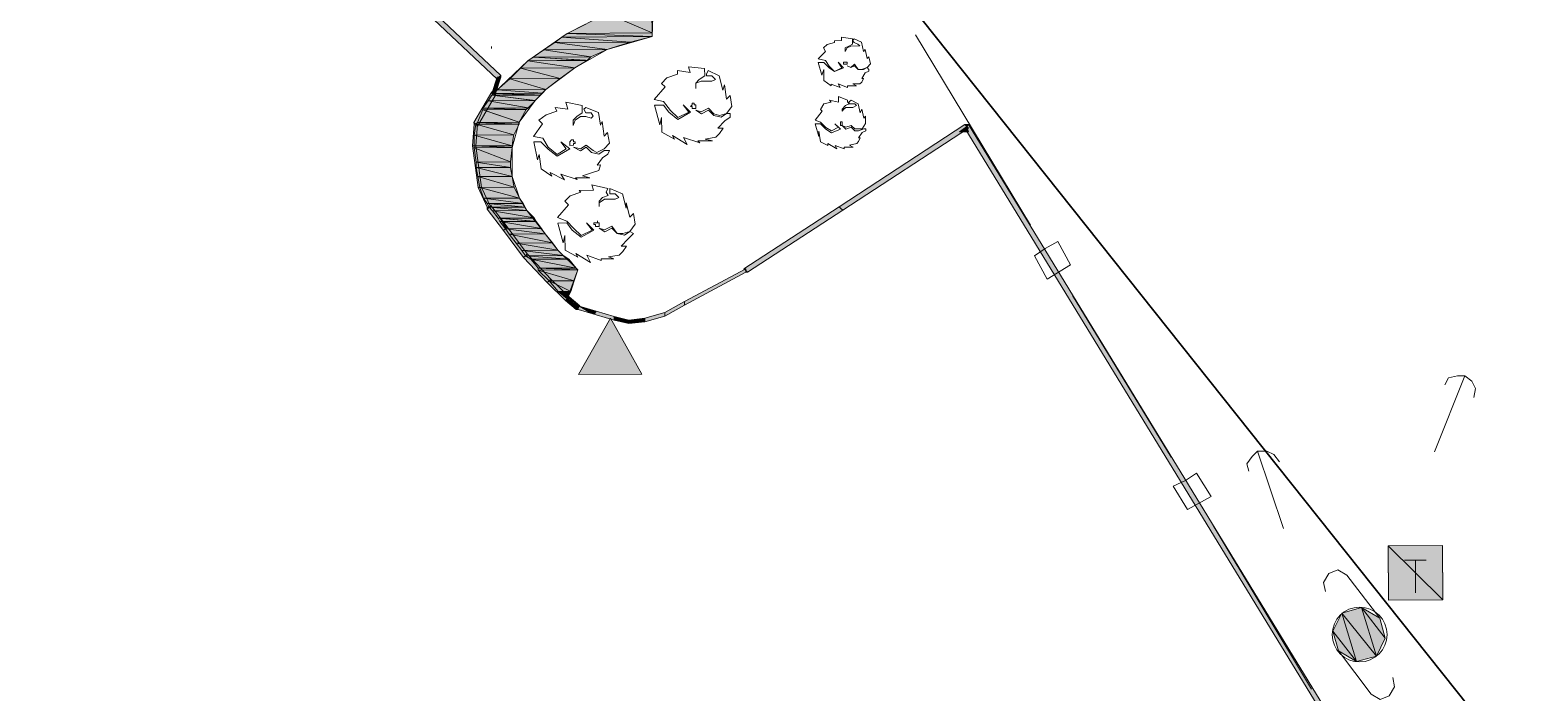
# Model space of a CAD drawing. Header units: inches. Extents: x -5728 to 15181, y 9834 to 15140.
# Drawn here: x 3259 to 3916, y 10330 to 10624 of the extents above; entities that cross this region are included whole.
import ezdxf

# ---------------------------------------------------------------- set-up
doc = ezdxf.new("R2010")
doc.units = ezdxf.units.IN
doc.header["$MEASUREMENT"] = 0
doc.linetypes.add('IMPORT-DASHEDX2 _4_', pattern=[0.1125, 0.075, -0.0375])
for name, color, linetype, lineweight in [('PDF_Geometry', 1, 'Continuous', 9), ('PDF_Solid Fills', 1, 'Continuous', 9), ('site plan converted for PDF_dwg', 1, 'Continuous', 9)]:
    doc.layers.add(name, color=color, linetype=linetype, lineweight=lineweight)

# ---------------------------------------------------------------- blocks, each defined once
blk = doc.blocks.new('site plan converted for PDF_dwg-1480341-SITE PLAN')
at = {"layer": 'PDF_Solid Fills', "linetype": 'IMPORT-DASHEDX2 _4_'}
for points in [[(1327.32, 743.4), (1328.92, 745), (1202.5, 865.78), (1200.92, 864.2), (1327.12, 743.59)], [(1324.92, 737), (1326.53, 737.01), (1328.27, 742.48), (1327.11, 743.58), (1325.12, 737.6)], [(1328.33, 742.42), (1328.91, 744.2), (1328.12, 744.2), (1327.32, 743.4), (1328.27, 742.48)], [(1318.52, 722.6), (1326.52, 736.2), (1325.72, 737), (1324.92, 737), (1325.01, 737.71), (1324.87, 737.71), (1316.96, 724.16), (1318.51, 722.6)], [(1316.12, 713.8), (1317.72, 713.8), (1318.46, 722.66), (1317.72, 723.4), (1316.91, 723.33), (1316.12, 713.81)], [(1480.12, 684.2), (1536.06, 720.26), (1534.52, 721.8), (1478.52, 685.8), (1478.65, 685.66)], [(1318.52, 695.4), (1320.12, 695.4), (1318.99, 703.24), (1318.62, 704.41), (1318.77, 705.72), (1317.72, 713.8), (1316.12, 713.8), (1318.38, 696.51)], [(1319.17, 702.7), (1318.82, 705.34), (1318.68, 704.21), (1318.99, 703.24)], [(1322.52, 686.6), (1324.12, 686.6), (1320.08, 695.4), (1318.56, 695.31), (1321.71, 688.39)], [(1329.72, 676.2), (1330.57, 677.04), (1329.89, 678.13), (1326.39, 684.37), (1324.01, 687.29), (1323.9, 687.08), (1324.12, 686.6), (1323.31, 686.59), (1322.52, 685.8), (1329.61, 676.34)], [(1330.57, 677.04), (1331.32, 677.8), (1326.72, 683.93), (1330.09, 677.81)], [(1437.72, 657), (1480.12, 684.2), (1478.52, 685.8), (1436.12, 658.6), (1436.4, 658.32), (1436.92, 658.6), (1436.93, 657.79)], [(1338.52, 664.2), (1339.1, 664.78), (1336.51, 668.16), (1332.5, 673.97), (1330.51, 676.99), (1329.72, 676.2), (1338.4, 664.37)], [(1339.1, 664.78), (1340.12, 665.8), (1331.32, 677.8), (1330.57, 677.04), (1334.9, 670.4), (1338.92, 665)], [(1348.92, 653), (1349.41, 653.49), (1345.81, 657.08), (1342.34, 660.82), (1339.1, 664.78), (1338.6, 664.11), (1347.17, 654.88)], [(1349.41, 653.49), (1350.52, 654.6), (1340.12, 665.8), (1339.1, 664.78), (1343.66, 659.39), (1348.93, 653.94)], [(1409.72, 642.6), (1436.92, 657), (1436.92, 658.6), (1409.72, 644.2), (1409.72, 643.32)], [(1356.92, 645), (1357.94, 646.02), (1355.54, 647.95), (1354.5, 648.89), (1350.51, 652.44), (1349.41, 653.49), (1348.92, 653), (1356.48, 645.44)], [(1357.94, 646.02), (1358.52, 646.6), (1350.52, 654.6), (1349.41, 653.49), (1352.33, 650.7), (1357.78, 646.13)], [(1361.72, 641), (1363, 642.28), (1357.93, 646.01), (1356.92, 645), (1360.61, 641.92)], [(1363, 642.28), (1363.32, 642.6), (1358.52, 646.6), (1357.94, 646.02), (1362.6, 642.57)], [(1400.92, 637.8), (1409.72, 642.6), (1409.72, 644.2), (1400.92, 639.4)], [(1369.93, 638.78), (1370.74, 640.13), (1363.14, 642.41), (1363, 642.28), (1363.51, 641.91), (1367.38, 639.54), (1369.49, 638.91)], [(1384.92, 634.6), (1384.92, 636.2), (1378.52, 637.67), (1378.52, 636.2), (1384.91, 634.6)], [(1392.12, 635.4), (1400.92, 637.8), (1400.92, 639.4), (1392.12, 637)], [(1384.92, 634.6), (1392.12, 635.4), (1392.12, 637), (1384.92, 636.2)]]:
    blk.add_hatch(color=147, dxfattribs=at).paths.add_polyline_path(points, flags=0)
at = {"layer": 'PDF_Solid Fills', "lineweight": 15}
for points in [[(1358.52, 763.4), (1396.12, 763.4), (1376.12, 772.2), (1366.66, 767.47)], [(1396.12, 763.4), (1376.12, 772.2), (1396.12, 772.2)], [(1356.12, 761.8), (1396.12, 761.8), (1358.52, 763.4)], [(1396.12, 761.8), (1358.52, 763.4), (1396.12, 763.4)], [(1343.32, 753), (1368.92, 753), (1348.12, 756.2), (1343.86, 753.36)], [(1348.12, 756.2), (1376.12, 756.2), (1352.92, 759.4), (1350.8, 757.98)], [(1368.92, 753), (1348.12, 756.2), (1376.12, 756.2)], [(1352.92, 759.4), (1386.52, 759.4), (1356.12, 761.8)], [(1376.12, 756.2), (1352.92, 759.4), (1386.52, 759.4), (1381.26, 757.78)], [(1386.52, 759.4), (1356.12, 761.8), (1396.12, 761.8), (1389.32, 760.1)], [(1337.72, 748.2), (1361.72, 748.2), (1340.92, 751.4)], [(1340.92, 751.4), (1366.55, 751.45), (1343.32, 753)], [(1361.72, 748.2), (1340.92, 751.4), (1367.32, 751.4), (1366.55, 750.96)], [(1367.32, 751.4), (1343.86, 753), (1368.92, 753)], [(1327.32, 738.6), (1348.92, 738.6), (1332.92, 743.4)], [(1332.92, 743.4), (1355.32, 743.4), (1337.72, 748.2)], [(1348.92, 738.6), (1332.92, 743.4), (1355.32, 743.4)], [(1355.32, 743.4), (1337.72, 748.2), (1361.72, 748.2)], [(1323.32, 733.8), (1343.73, 733.85), (1324.92, 736.2)], [(1324.92, 736.2), (1343.75, 736.3), (1325.72, 737)], [(1344.12, 733.8), (1324.92, 736.2), (1346.52, 736.2)], [(1325.72, 737), (1347.32, 737), (1327.32, 738.6), (1326.42, 737.7)], [(1346.52, 736.2), (1325.72, 737), (1347.32, 737)], [(1347.32, 737), (1327.32, 738.6), (1348.92, 738.6)], [(1318.52, 724.2), (1336.92, 724.2), (1320.92, 729.8)], [(1320.92, 730.6), (1340.92, 730.6), (1323.32, 733.8), (1321.01, 730.71)], [(1320.92, 729.8), (1340.12, 729.8), (1320.92, 730.6)], [(1336.92, 724.2), (1321, 729.8), (1340.12, 729.8)], [(1340.12, 729.8), (1321.01, 730.6), (1340.92, 730.6)], [(1340.92, 730.6), (1323.32, 733.8), (1344.12, 733.8), (1343.73, 733.41)], [(1316.92, 718.6), (1334.52, 718.6), (1317.72, 723.4)], [(1317.72, 723.4), (1336.92, 723.4), (1318.52, 724.2)], [(1334.52, 718.6), (1317.72, 723.4), (1336.92, 723.4)], [(1336.92, 723.4), (1320.96, 724.2), (1336.92, 724.2)], [(1316.92, 713.8), (1333.72, 713.8), (1316.92, 718.6)], [(1333.72, 713.8), (1316.92, 718.6), (1334.52, 718.6), (1334.29, 717.2)], [(1316.92, 713), (1333.72, 713), (1316.92, 713.8)], [(1333.72, 713), (1316.92, 713.8), (1333.72, 713.8)], [(1317.72, 706.6), (1332.92, 706.6), (1316.92, 713)], [(1332.92, 706.6), (1316.92, 713), (1333.72, 713)], [(1317.72, 704.2), (1332.92, 704.2), (1317.72, 706.6)], [(1332.92, 704.2), (1317.72, 706.6), (1332.92, 706.6)], [(1318.52, 700.2), (1333.72, 700.2), (1317.72, 704.2)], [(1333.72, 700.2), (1317.72, 704.2), (1332.92, 704.2)], [(1319.32, 695.4), (1334.52, 695.4), (1318.52, 700.2)], [(1334.52, 695.4), (1318.52, 700.2), (1333.72, 700.2), (1334.29, 696.76)], [(1320.92, 690.6), (1336.92, 690.6), (1319.32, 695.4), (1320.74, 691.13)], [(1336.92, 690.6), (1319.32, 695.4), (1334.52, 695.4)], [(1322.52, 688.2), (1338.52, 688.2), (1320.92, 690.6)], [(1338.52, 688.2), (1320.92, 690.6), (1336.92, 690.6)], [(1323.32, 686.6), (1339.32, 686.6), (1322.52, 688.2)], [(1339.32, 686.6), (1322.52, 688.2), (1338.52, 688.2)], [(1324.92, 685), (1340.12, 685), (1323.32, 686.6)], [(1340.12, 685), (1323.32, 686.6), (1339.32, 686.6)], [(1327.32, 681.8), (1343.32, 681.8), (1324.92, 685)], [(1343.32, 681.8), (1324.92, 685), (1340.12, 685)], [(1328.12, 680.2), (1343.37, 680.27), (1327.32, 681.8)], [(1344.12, 680.2), (1327.32, 681.8), (1343.38, 681.67)], [(1330.52, 677), (1346.52, 677), (1328.12, 680.2)], [(1346.52, 677), (1328.12, 680.2), (1344.12, 680.2)], [(1332.12, 674.6), (1348.12, 674.6), (1330.52, 677), (1330.96, 676.33)], [(1348.12, 674.6), (1330.52, 677), (1346.52, 677), (1347.03, 676.23)], [(1335.32, 670.6), (1351.32, 670.6), (1332.12, 674.6)], [(1351.32, 670.6), (1332.12, 674.6), (1348.12, 674.6)], [(1337.72, 667.4), (1353.72, 667.4), (1335.32, 670.6)], [(1353.72, 667.4), (1335.32, 670.6), (1351.32, 670.6)], [(1339.32, 665), (1356.12, 665), (1337.72, 667.4)], [(1356.12, 665), (1337.72, 667.4), (1353.72, 667.4)], [(1341.72, 663.4), (1358.52, 663.4), (1339.32, 665)], [(1358.52, 663.4), (1339.32, 665), (1356.12, 665)], [(1344.92, 659.4), (1361.72, 659.4), (1341.72, 663.4), (1343.25, 661.49)], [(1361.72, 659.4), (1341.72, 663.4), (1358.52, 663.4)], [(1344.92, 658.6), (1362.52, 658.6), (1344.92, 659.4)], [(1362.52, 658.6), (1344.92, 659.4), (1361.72, 659.4)], [(1349.72, 653.8), (1360.92, 653.8), (1344.92, 658.6)], [(1360.92, 653.8), (1344.92, 658.6), (1362.52, 658.6)], [(1353.72, 649), (1359.32, 649), (1349.72, 653.8)], [(1359.32, 649), (1349.72, 653.8), (1360.92, 653.8)], [(1357.72, 645.8), (1353.72, 649), (1359.32, 649)], [(1720.92, 509.8), (1744.92, 509.8), (1720.92, 533.8), (1720.92, 510.16)], [(1744.92, 509.8), (1720.92, 533.8), (1744.92, 533.8), (1744.92, 510)], [(1715.32, 485), (1708.92, 506.6), (1700.12, 504.2)], [(1719.32, 493), (1716.92, 501.8), (1708.92, 506.6)], [(1715.32, 485), (1708.92, 506.6), (1719.32, 493)], [(1706.52, 482.6), (1700.12, 504.2), (1696.12, 496.2)], [(1706.52, 482.6), (1700.12, 504.2), (1715.32, 485)], [(1706.52, 482.6), (1698.52, 487.4), (1696.12, 496.2)]]:
    blk.add_hatch(color=155, dxfattribs=at).paths.add_polyline_path(points, flags=0)
at = {"layer": 'PDF_Solid Fills'}
for points in [[(1328.12, 744.2), (1328.92, 745), (1328.92, 744.2)], [(1326.52, 736.2), (1325.72, 737), (1326.52, 737)], [(1316.92, 723.4), (1317.72, 723.4), (1316.92, 724.2)], [(1532.12, 718.6), (1536.12, 718.6), (1535.32, 721)], [(1535.32, 721), (1534.52, 721.8), (1536.12, 721.8)], [(1322.52, 685.8), (1323.32, 686.6), (1322.52, 686.6)], [(1436.92, 657), (1437.72, 657), (1436.92, 657.8)], [(1361.72, 641), (1362.52, 641), (1362.52, 641.8)]]:
    blk.add_hatch(color=147, dxfattribs=at).paths.add_polyline_path(points, flags=0)
at = {"layer": 'PDF_Solid Fills', "linetype": 'IMPORT-DASHEDX2 _4_'}
h = blk.add_hatch(color=147, dxfattribs=at)
h.paths.add_polyline_path([(1754.52, 354.6), (1756.12, 356.2), (1699.14, 450.61), (1536.1, 720.19), (1534.97, 719.46), (1753.7, 355.97)], flags=0)
h.paths.add_polyline_path([(1536.06, 720.26), (1535.5, 721.18), (1535.32, 721)], flags=0)
h = blk.add_hatch(color=147, dxfattribs=at)
h.paths.add_polyline_path([(1571.03, 663.78), (1536.11, 721.79), (1535.5, 721.18), (1570.21, 663.78)], flags=0)
h.paths.add_polyline_path([(1733.85, 393.21), (1571.03, 663.78), (1570.21, 663.78), (1731.71, 396.75)], flags=0)
h = blk.add_hatch(color=147, dxfattribs=at)
h.paths.add_polyline_path([(1378.52, 636.2), (1378.52, 637.8), (1370.74, 640.13), (1369.93, 638.78), (1378.51, 636.2)], flags=0)
h.paths.add_polyline_path([(1366.99, 639.66), (1362.89, 642.17), (1362.52, 641.8), (1362.54, 640.99), (1366.69, 639.75)], flags=0)
at = {"layer": 'PDF_Solid Fills', "lineweight": 13}
blk.add_hatch(color=175, dxfattribs=at).paths.add_polyline_path([(1362.52, 612.2), (1390.52, 612.2), (1376.92, 637), (1365.66, 617.6)], flags=0)
at = {"layer": 'PDF_Geometry', "color": 155, "lineweight": 15}
for p, q in [((1324.92, 757.8), (1324.92, 757)), ((1512.92, 761.8), (1563.32, 677)), ((1581.72, 645.8), (1624.92, 573.8)), ((1755.32, 609), (1741.72, 575.4)), ((1663.32, 576.2), (1674.52, 541.8)), ((1643.32, 543.4), (1686.52, 470.6)), ((1728.12, 527.4), (1737.72, 527.4)), ((1732.92, 527.4), (1732.92, 513))]:
    blk.add_line(p, q, dxfattribs=at)
at = {"layer": 'PDF_Geometry', "color": 147}
for p, q in [((1328.92, 745), (1328.92, 744.2)), ((1326.52, 737), (1326.52, 736.2)), ((1534.52, 721.8), (1536.12, 721.8))]:
    blk.add_line(p, q, dxfattribs=at)
at = {"layer": 'PDF_Geometry', "color": 157, "lineweight": 35, "flags": 128}
blk.add_lwpolyline([(1834.52, 362.6), (4520.12, 325), (4553.72, 4365.8), (4155.32, 4561), (679.32, 1833.8)], close=True, dxfattribs=at)
at = {"layer": 'PDF_Geometry', "color": 147, "flags": 128}
for points in [[(1201.72, 865), (1202.52, 865.8), (1328.92, 745), (1328.12, 744.2), (1327.32, 743.4), (1200.92, 864.2), (1201.72, 865), (1200.92, 864.2)], [(1328.12, 744.2), (1327.32, 744.2), (1324.92, 737), (1326.52, 737), (1328.92, 744.2)], [(1325.72, 737), (1324.92, 737.8), (1316.92, 724.2), (1317.72, 723.4), (1318.52, 722.6), (1326.52, 736.2)], [(1479.32, 685), (1478.52, 685.8), (1534.52, 721.8), (1535.32, 721), (1536.12, 720.2), (1480.12, 684.2), (1479.32, 685), (1480.12, 684.2)], [(1535.32, 721), (1534.52, 720.2), (1754.52, 354.6), (1755.32, 355.4), (1756.12, 356.2), (1536.12, 721.8)], [(1316.92, 713.8), (1316.12, 713.8), (1318.52, 695.4), (1320.12, 695.4), (1317.72, 713.8)], [(1319.32, 695.4), (1318.52, 695.4), (1322.52, 686.6), (1324.12, 686.6), (1320.12, 695.4)], [(1330.52, 677), (1329.72, 676.2), (1338.52, 664.2), (1339.32, 665), (1340.12, 665.8), (1331.32, 677.8)], [(1331.32, 677.8), (1330.52, 677)], [(1339.32, 665), (1340.12, 665.8), (1350.52, 654.6), (1349.72, 653.8), (1348.92, 653), (1338.52, 664.2), (1339.32, 665), (1338.52, 664.2)], [(1409.72, 643.4), (1409.72, 642.6), (1436.92, 657), (1436.92, 658.6), (1409.72, 644.2)], [(1349.72, 653.8), (1350.52, 654.6), (1358.52, 646.6), (1357.72, 645.8), (1356.92, 645), (1348.92, 653), (1349.72, 653.8), (1348.92, 653)], [(1357.72, 645.8), (1358.52, 646.6), (1363.32, 642.6), (1362.52, 641.8), (1361.72, 641), (1356.92, 645), (1357.72, 645.8), (1356.92, 645)], [(1400.92, 638.6), (1400.92, 637.8), (1409.72, 642.6), (1409.72, 644.2), (1400.92, 639.4)], [(1378.52, 637), (1378.52, 636.2), (1384.92, 634.6), (1384.92, 636.2), (1378.52, 637.8)], [(1392.12, 636.2), (1392.12, 635.4), (1400.92, 637.8), (1400.92, 639.4), (1392.12, 637)], [(1384.92, 635.4), (1384.92, 634.6), (1392.12, 635.4), (1392.12, 637), (1384.92, 636.2)]]:
    blk.add_lwpolyline(points, close=True, dxfattribs=at)
at = {"layer": 'PDF_Geometry', "color": 155, "lineweight": 15, "flags": 128}
for points in [[(1357.72, 645.8), (1362.52, 658.6), (1353.72, 667.4), (1348.12, 674.6), (1340.12, 685), (1336.92, 690.6), (1333.72, 700.2), (1333.72, 713), (1336.92, 724.2), (1344.12, 733.8), (1348.92, 738.6), (1361.72, 748.2), (1376.12, 756.2), (1396.12, 761.8), (1396.92, 779.4), (1393.72, 778.6), (1376.12, 772.2), (1358.52, 763.4), (1340.92, 751.4), (1325.72, 737)], [(1759.32, 599.4), (1760.12, 603.4), (1758.52, 606.6), (1755.32, 609), (1752.12, 609), (1748.12, 608.2), (1746.52, 605)], [(1672.92, 571.4), (1670.52, 574.6), (1667.32, 576.2), (1663.32, 576.2), (1660.92, 573.8), (1658.52, 570.6), (1659.32, 567.4)], [(1716.92, 501.8), (1702.52, 521), (1698.52, 523.4), (1694.52, 521.8), (1692.12, 517.8), (1692.92, 513.8)], [(1698.52, 487.4), (1712.92, 468.2), (1716.92, 465.8), (1720.92, 467.4), (1723.32, 471.4), (1722.52, 475.4)]]:
    blk.add_lwpolyline(points, dxfattribs=at)
for points in [[(1486.52, 739.4), (1484.92, 740.2), (1488.12, 740.2), (1488.92, 741), (1489.72, 742.6), (1488.92, 742.6), (1490.52, 745), (1492.12, 745.8), (1492.12, 746.6), (1491.32, 747.4), (1489.72, 746.6), (1487.32, 746.6), (1485.72, 748.2), (1484.12, 747.4), (1482.52, 748.2), (1484.12, 747.4), (1485.72, 749), (1487.32, 746.6), (1488.92, 746.6), (1491.32, 747.4), (1492.92, 749), (1492.12, 752.2), (1491.32, 751.4), (1490.52, 755.4), (1489.72, 754.6), (1488.92, 758.6), (1485.72, 760.2), (1484.92, 759.4), (1485.72, 758.6), (1487.32, 757.8), (1488.12, 757), (1484.12, 757), (1482.52, 756.2), (1481.72, 754.6), (1481.72, 756.2), (1483.32, 757), (1484.92, 757.8), (1484.92, 760.2), (1480.12, 761), (1480.12, 759.4), (1476.92, 759.4), (1476.92, 758.6), (1473.72, 757.8), (1472.12, 756.2), (1472.92, 754.6), (1469.72, 751.4), (1472.92, 750.6), (1474.52, 748.2), (1476.92, 745.8), (1480.12, 747.4), (1478.52, 749.8), (1480.92, 747.4), (1476.92, 745.8), (1474.52, 747.4), (1472.12, 749.8), (1469.72, 749.8), (1471.32, 744.2), (1472.12, 746.6), (1472.12, 741.8), (1475.32, 739.4), (1475.32, 740.2), (1479.32, 738.6), (1478.52, 740.2), (1482.52, 738.6), (1482.52, 739.4)], [(1482.52, 749), (1482.52, 749.8), (1480.92, 749.8), (1480.92, 749)], [(1422.52, 715.4), (1419.32, 716.2), (1424.12, 717), (1425.72, 718.6), (1427.32, 721), (1424.92, 721), (1428.12, 724.2), (1430.52, 725.8), (1430.52, 727.4), (1428.92, 727.4), (1426.52, 725.8), (1423.32, 726.6), (1420.92, 729), (1417.72, 727.4), (1415.32, 729), (1417.72, 728.2), (1420.92, 729.8), (1423.32, 727.4), (1425.72, 726.6), (1428.92, 727.4), (1431.32, 730.6), (1430.52, 735.4), (1428.92, 733.8), (1428.12, 740.2), (1427.32, 737.8), (1425.72, 744.2), (1420.92, 746.6), (1420.12, 745), (1420.12, 744.2), (1422.52, 744.2), (1424.12, 742.6), (1422.52, 741.8), (1417.72, 741.8), (1415.32, 741), (1415.32, 738.6), (1415.32, 741), (1416.92, 742.6), (1419.32, 744.2), (1419.32, 747.4), (1412.12, 748.2), (1412.92, 745.8), (1407.32, 746.6), (1407.32, 745), (1402.52, 743.4), (1400.12, 741), (1401.72, 739.4), (1396.92, 733.8), (1400.92, 733), (1404.12, 729), (1407.32, 725.8), (1412.12, 728.2), (1409.72, 731.4), (1412.92, 728.2), (1407.32, 725), (1403.32, 728.2), (1400.92, 731.4), (1396.92, 731.4), (1399.32, 722.6), (1400.12, 725.8), (1400.12, 719.4), (1405.72, 716.2), (1404.92, 717.8), (1411.32, 713.8), (1409.72, 717), (1416.92, 714.6), (1416.12, 715.4)], [(1368.12, 699.4), (1364.92, 700.2), (1369.72, 701.8), (1372.12, 702.6), (1372.92, 705), (1371.32, 705), (1373.72, 708.2), (1376.12, 709.8), (1376.92, 711.4), (1374.52, 711.4), (1372.12, 709.8), (1368.92, 710.6), (1366.52, 713), (1364.12, 711.4), (1360.92, 713), (1364.12, 712.2), (1366.52, 713.8), (1369.72, 711.4), (1371.32, 710.6), (1374.52, 712.2), (1376.92, 714.6), (1376.12, 719.4), (1374.52, 717.8), (1373.72, 724.2), (1372.92, 722.6), (1372.12, 728.2), (1366.52, 730.6), (1365.72, 729.8), (1366.52, 728.2), (1368.92, 728.2), (1369.72, 726.6), (1368.92, 725.8), (1366.52, 726.6), (1364.12, 726.6), (1361.72, 725), (1360.92, 722.6), (1360.92, 725), (1362.52, 726.6), (1364.92, 728.2), (1364.92, 731.4), (1357.72, 733), (1358.52, 729.8), (1352.92, 730.6), (1353.72, 729), (1348.92, 727.4), (1345.72, 725), (1347.32, 723.4), (1343.32, 717.8), (1347.32, 717), (1349.72, 713), (1353.72, 709.8), (1357.72, 712.2), (1355.32, 715.4), (1359.32, 712.2), (1353.72, 709), (1349.72, 712.2), (1346.52, 715.4), (1343.32, 715.4), (1344.92, 707.4), (1345.72, 709.8), (1346.52, 703.4), (1351.32, 700.2), (1350.52, 701.8), (1356.92, 698.6), (1355.32, 701), (1362.52, 698.6), (1361.72, 699.4)], [(1415.32, 730.6), (1415.32, 731.4), (1414.52, 731.4), (1414.52, 732.2), (1413.72, 732.2), (1413.72, 731.4), (1412.92, 730.6), (1413.72, 730.6), (1413.72, 729.8), (1415.32, 729.8)], [(1484.92, 712.2), (1483.32, 713), (1486.52, 713.8), (1487.32, 714.6), (1488.12, 716.2), (1487.32, 716.2), (1488.92, 718.6), (1490.52, 719.4), (1490.52, 720.2), (1489.72, 720.2), (1487.32, 719.4), (1485.72, 719.4), (1484.12, 721), (1481.72, 720.2), (1480.12, 721.8), (1481.72, 721), (1484.12, 721.8), (1485.72, 720.2), (1488.92, 720.2), (1490.52, 722.6), (1490.52, 725.8), (1489.72, 725), (1488.92, 729), (1488.12, 727.4), (1487.32, 731.4), (1484.12, 733), (1483.32, 732.2), (1483.32, 731.4), (1485.72, 731.4), (1486.52, 730.6), (1484.92, 729.8), (1481.72, 729.8), (1480.92, 729), (1480.12, 728.2), (1480.12, 729), (1481.72, 730.6), (1483.32, 731.4), (1482.52, 732.2), (1482.52, 733), (1478.52, 734.6), (1478.52, 732.2), (1474.52, 733), (1475.32, 732.2), (1472.12, 731.4), (1470.52, 729), (1471.32, 728.2), (1468.12, 724.2), (1470.52, 723.4), (1472.92, 721), (1475.32, 719.4), (1478.52, 721), (1476.92, 722.6), (1479.32, 720.2), (1475.32, 718.6), (1472.92, 720.2), (1470.52, 722.6), (1468.12, 722.6), (1469.72, 717), (1469.72, 719.4), (1470.52, 714.6), (1473.72, 713), (1473.72, 713.8), (1477.72, 711.4), (1476.92, 713), (1480.92, 711.4), (1480.92, 712.2)], [(1480.12, 722.6), (1480.12, 723.4), (1479.32, 723.4), (1479.32, 721.8), (1480.12, 721.8)], [(1361.72, 714.6), (1361.72, 715.4), (1360.92, 715.4), (1360.92, 716.2), (1360.12, 716.2), (1359.32, 715.4), (1359.32, 713.8), (1360.92, 713.8), (1360.92, 714.6)], [(1378.52, 663.4), (1376.12, 664.2), (1380.92, 665), (1382.52, 666.6), (1384.12, 669), (1381.72, 669), (1384.92, 672.2), (1386.52, 673.8), (1387.32, 674.6), (1385.72, 675.4), (1383.32, 673.8), (1380.12, 674.6), (1377.72, 677), (1374.52, 675.4), (1372.12, 677), (1374.52, 676.2), (1377.72, 677.8), (1380.12, 674.6), (1382.52, 674.6), (1385.72, 675.4), (1388.12, 678.6), (1387.32, 683.4), (1385.72, 681.8), (1384.12, 688.2), (1384.12, 685.8), (1382.52, 692.2), (1376.92, 694.6), (1376.92, 692.2), (1379.32, 692.2), (1380.92, 690.6), (1379.32, 689.8), (1374.52, 689.8), (1372.12, 688.2), (1372.12, 686.6), (1372.12, 689), (1373.72, 690.6), (1376.12, 691.4), (1375.32, 693), (1376.12, 694.6), (1368.92, 696.2), (1369.72, 693.8), (1363.32, 693.8), (1364.12, 693), (1359.32, 691.4), (1356.92, 689), (1358.52, 687.4), (1353.72, 681.8), (1357.72, 680.2), (1360.92, 677), (1364.12, 673.8), (1368.92, 676.2), (1366.52, 679.4), (1369.72, 676.2), (1364.12, 673), (1360.12, 676.2), (1357.72, 679.4), (1353.72, 679.4), (1356.12, 670.6), (1356.92, 673.8), (1356.92, 667.4), (1362.52, 664.2), (1361.72, 665.8), (1368.12, 661.8), (1366.52, 665), (1372.92, 662.6), (1372.92, 663.4)], [(1372.12, 678.6), (1372.12, 679.4), (1371.32, 679.4), (1371.32, 680.2), (1371.32, 679.4), (1369.72, 679.4), (1369.72, 678.6), (1370.52, 678.6), (1370.52, 677.8), (1372.12, 677.8)], [(1569.72, 666.6), (1575.32, 669.8), (1580.92, 659.4), (1570.52, 653), (1564.92, 663.4)], [(1631.32, 563.4), (1636.12, 566.6), (1642.52, 556.2), (1632.12, 550.6), (1625.72, 561)], [(1720.92, 533.8), (1720.92, 509.8), (1744.92, 509.8), (1744.92, 533.8)]]:
    blk.add_lwpolyline(points, close=True, dxfattribs=at)
at = {"layer": 'PDF_Geometry', "color": 147, "flags": 128}
for points in [[(1316.92, 723.4), (1316.12, 713.8), (1317.72, 713.8), (1318.52, 723.4), (1317.72, 723.4), (1316.92, 723.4), (1316.92, 724.2)], [(1322.52, 685.8), (1329.72, 676.2), (1330.52, 677), (1331.32, 677.8), (1324.12, 687.4), (1323.32, 686.6), (1322.52, 685.8), (1322.52, 686.6)], [(1437.72, 657), (1480.12, 684.2), (1479.32, 685), (1478.52, 685.8), (1436.12, 658.6), (1436.92, 657.8), (1437.72, 657), (1436.92, 657)], [(1362.52, 641), (1378.52, 636.2), (1378.52, 637.8), (1362.52, 642.6), (1362.52, 641.8), (1362.52, 641), (1361.72, 641)]]:
    blk.add_lwpolyline(points, dxfattribs=at)
at = {"layer": 'PDF_Geometry', "color": 175, "lineweight": 13, "flags": 128}
blk.add_lwpolyline([(1376.92, 637), (1362.52, 612.2), (1390.52, 612.2)], close=True, dxfattribs=at)
at = {"layer": 'PDF_Geometry', "color": 155, "lineweight": 15}
blk.add_circle((1707.98, 494.6), 12.14, dxfattribs=at)
at = {"layer": 'PDF_Solid Fills', "color": 155, "lineweight": 15}
for p, q in [((1396.12, 763.4), (1376.12, 772.2)), ((1396.12, 763.4), (1376.12, 772.2)), ((1396.12, 772.2), (1396.12, 763.4)), ((1358.52, 763.4), (1356.12, 761.8)), ((1366.66, 767.47), (1358.52, 763.4)), ((1358.52, 763.4), (1396.12, 763.4)), ((1396.12, 761.8), (1358.52, 763.4)), ((1396.12, 761.8), (1358.52, 763.4)), ((1358.52, 763.4), (1396.12, 763.4)), ((1396.12, 763.4), (1396.12, 761.8)), ((1348.12, 756.2), (1343.86, 753.36)), ((1350.8, 757.98), (1348.12, 756.2)), ((1348.12, 756.2), (1376.12, 756.2)), ((1368.92, 753), (1348.12, 756.2)), ((1368.92, 753), (1348.12, 756.2)), ((1348.12, 756.2), (1376.12, 756.2)), ((1352.92, 759.4), (1350.8, 757.98)), ((1356.12, 761.8), (1352.92, 759.4)), ((1352.92, 759.4), (1386.52, 759.4)), ((1376.12, 756.2), (1352.92, 759.4)), ((1376.12, 756.2), (1352.92, 759.4)), ((1352.92, 759.4), (1386.52, 759.4)), ((1356.12, 761.8), (1396.12, 761.8)), ((1386.52, 759.4), (1356.12, 761.8)), ((1386.52, 759.4), (1356.12, 761.8)), ((1356.12, 761.8), (1396.12, 761.8)), ((1376.12, 756.2), (1368.92, 753)), ((1381.26, 757.78), (1376.12, 756.2)), ((1386.52, 759.4), (1381.26, 757.78)), ((1389.32, 760.1), (1386.52, 759.4)), ((1396.12, 761.8), (1389.32, 760.1)), ((1340.92, 751.4), (1337.72, 748.2)), ((1343.32, 753), (1340.92, 751.4)), ((1340.92, 751.4), (1366.55, 751.45)), ((1361.72, 748.2), (1340.92, 751.4)), ((1361.72, 748.2), (1340.92, 751.4)), ((1340.92, 751.4), (1367.32, 751.4)), ((1343.86, 753.36), (1343.32, 753)), ((1343.32, 753), (1368.92, 753)), ((1366.55, 751.45), (1343.32, 753)), ((1367.32, 751.4), (1343.86, 753)), ((1343.86, 753), (1368.92, 753)), ((1366.55, 750.96), (1361.72, 748.2)), ((1367.32, 751.4), (1366.55, 750.96)), ((1368.92, 753), (1367.32, 751.4)), ((1332.92, 743.4), (1327.32, 738.6)), ((1337.72, 748.2), (1332.92, 743.4)), ((1332.92, 743.4), (1355.32, 743.4)), ((1348.92, 738.6), (1332.92, 743.4)), ((1348.92, 738.6), (1332.92, 743.4)), ((1332.92, 743.4), (1355.32, 743.4)), ((1337.72, 748.2), (1361.72, 748.2)), ((1355.32, 743.4), (1337.72, 748.2)), ((1355.32, 743.4), (1337.72, 748.2)), ((1337.72, 748.2), (1361.72, 748.2)), ((1355.32, 743.4), (1348.92, 738.6)), ((1361.72, 748.2), (1355.32, 743.4)), ((1324.92, 736.2), (1323.32, 733.8)), ((1325.72, 737), (1324.92, 736.2)), ((1324.92, 736.2), (1343.75, 736.3)), ((1343.73, 733.85), (1324.92, 736.2)), ((1344.12, 733.8), (1324.92, 736.2)), ((1324.92, 736.2), (1346.52, 736.2)), ((1326.42, 737.7), (1325.72, 737)), ((1325.72, 737), (1347.32, 737)), ((1343.75, 736.3), (1325.72, 737)), ((1346.52, 736.2), (1325.72, 737)), ((1325.72, 737), (1347.32, 737)), ((1327.32, 738.6), (1326.42, 737.7)), ((1327.32, 738.6), (1348.92, 738.6)), ((1347.32, 737), (1327.32, 738.6)), ((1347.32, 737), (1327.32, 738.6)), ((1327.32, 738.6), (1348.92, 738.6)), ((1346.52, 736.2), (1344.12, 733.8)), ((1347.32, 737), (1346.52, 736.2)), ((1348.92, 738.6), (1347.32, 737)), ((1320.92, 729.8), (1318.52, 724.2)), ((1321.01, 730.71), (1320.92, 730.6)), ((1320.92, 730.6), (1340.92, 730.6)), ((1340.12, 729.8), (1320.92, 730.6)), ((1320.92, 730.6), (1320.92, 729.8)), ((1320.92, 729.8), (1340.12, 729.8)), ((1336.92, 724.2), (1320.92, 729.8)), ((1336.92, 724.2), (1321, 729.8)), ((1321, 729.8), (1340.12, 729.8)), ((1323.32, 733.8), (1321.01, 730.71)), ((1340.12, 729.8), (1321.01, 730.6)), ((1321.01, 730.6), (1340.92, 730.6)), ((1323.32, 733.8), (1343.73, 733.85)), ((1340.92, 730.6), (1323.32, 733.8)), ((1340.92, 730.6), (1323.32, 733.8)), ((1323.32, 733.8), (1344.12, 733.8)), ((1340.12, 729.8), (1336.92, 724.2)), ((1340.92, 730.6), (1340.12, 729.8)), ((1343.73, 733.41), (1340.92, 730.6)), ((1344.12, 733.8), (1343.73, 733.41)), ((1317.72, 723.4), (1316.92, 718.6)), ((1318.52, 724.2), (1317.72, 723.4)), ((1317.72, 723.4), (1336.92, 723.4)), ((1334.52, 718.6), (1317.72, 723.4)), ((1334.52, 718.6), (1317.72, 723.4)), ((1317.72, 723.4), (1336.92, 723.4)), ((1318.52, 724.2), (1336.92, 724.2)), ((1336.92, 723.4), (1318.52, 724.2)), ((1336.92, 723.4), (1320.96, 724.2)), ((1320.96, 724.2), (1336.92, 724.2)), ((1336.92, 723.4), (1334.52, 718.6)), ((1336.92, 724.2), (1336.92, 723.4)), ((1316.92, 718.6), (1334.52, 718.6)), ((1333.72, 713.8), (1316.92, 718.6)), ((1316.92, 718.6), (1316.92, 713.8)), ((1333.72, 713.8), (1316.92, 718.6)), ((1316.92, 718.6), (1334.52, 718.6)), ((1334.29, 717.2), (1333.72, 713.8)), ((1334.52, 718.6), (1334.29, 717.2)), ((1316.92, 713.8), (1333.72, 713.8)), ((1333.72, 713), (1316.92, 713.8)), ((1316.92, 713.8), (1316.92, 713)), ((1333.72, 713), (1316.92, 713.8)), ((1316.92, 713.8), (1333.72, 713.8)), ((1316.92, 713), (1333.72, 713)), ((1332.92, 706.6), (1316.92, 713)), ((1316.92, 713), (1317.72, 706.6)), ((1332.92, 706.6), (1316.92, 713)), ((1316.92, 713), (1333.72, 713)), ((1333.72, 713), (1332.92, 706.6)), ((1333.72, 713.8), (1333.72, 713)), ((1317.72, 706.6), (1332.92, 706.6)), ((1332.92, 704.2), (1317.72, 706.6)), ((1317.72, 706.6), (1317.72, 704.2)), ((1332.92, 704.2), (1317.72, 706.6)), ((1317.72, 706.6), (1332.92, 706.6)), ((1317.72, 704.2), (1332.92, 704.2)), ((1333.72, 700.2), (1317.72, 704.2)), ((1317.72, 704.2), (1318.52, 700.2)), ((1333.72, 700.2), (1317.72, 704.2)), ((1317.72, 704.2), (1332.92, 704.2)), ((1332.92, 706.6), (1332.92, 704.2)), ((1332.92, 704.2), (1333.72, 700.2)), ((1318.52, 700.2), (1333.72, 700.2)), ((1334.52, 695.4), (1318.52, 700.2)), ((1318.52, 700.2), (1319.32, 695.4)), ((1334.52, 695.4), (1318.52, 700.2)), ((1318.52, 700.2), (1333.72, 700.2)), ((1333.72, 700.2), (1334.29, 696.76)), ((1334.29, 696.76), (1334.52, 695.4)), ((1319.32, 695.4), (1334.52, 695.4)), ((1336.92, 690.6), (1319.32, 695.4)), ((1319.32, 695.4), (1320.74, 691.13)), ((1336.92, 690.6), (1319.32, 695.4)), ((1319.32, 695.4), (1334.52, 695.4)), ((1320.74, 691.13), (1320.92, 690.6)), ((1320.92, 690.6), (1336.92, 690.6)), ((1338.52, 688.2), (1320.92, 690.6)), ((1320.92, 690.6), (1322.52, 688.2)), ((1338.52, 688.2), (1320.92, 690.6)), ((1320.92, 690.6), (1336.92, 690.6)), ((1334.52, 695.4), (1336.92, 690.6)), ((1336.92, 690.6), (1338.52, 688.2)), ((1322.52, 688.2), (1338.52, 688.2)), ((1339.32, 686.6), (1322.52, 688.2)), ((1322.52, 688.2), (1323.32, 686.6)), ((1339.32, 686.6), (1322.52, 688.2)), ((1322.52, 688.2), (1338.52, 688.2)), ((1323.32, 686.6), (1339.32, 686.6)), ((1340.12, 685), (1323.32, 686.6)), ((1323.32, 686.6), (1324.92, 685)), ((1340.12, 685), (1323.32, 686.6)), ((1323.32, 686.6), (1339.32, 686.6)), ((1324.92, 685), (1340.12, 685)), ((1343.32, 681.8), (1324.92, 685)), ((1324.92, 685), (1327.32, 681.8)), ((1343.32, 681.8), (1324.92, 685)), ((1324.92, 685), (1340.12, 685)), ((1338.52, 688.2), (1339.32, 686.6)), ((1339.32, 686.6), (1340.12, 685)), ((1340.12, 685), (1343.32, 681.8)), ((1327.32, 681.8), (1343.32, 681.8)), ((1343.37, 680.27), (1327.32, 681.8)), ((1327.32, 681.8), (1328.12, 680.2)), ((1344.12, 680.2), (1327.32, 681.8)), ((1327.32, 681.8), (1343.38, 681.67)), ((1328.12, 680.2), (1343.37, 680.27)), ((1346.52, 677), (1328.12, 680.2)), ((1328.12, 680.2), (1330.52, 677)), ((1346.52, 677), (1328.12, 680.2)), ((1328.12, 680.2), (1344.12, 680.2)), ((1330.52, 677), (1346.52, 677)), ((1348.12, 674.6), (1330.52, 677)), ((1330.52, 677), (1330.96, 676.33)), ((1348.12, 674.6), (1330.52, 677)), ((1330.52, 677), (1346.52, 677)), ((1343.38, 681.67), (1344.12, 680.2)), ((1344.12, 680.2), (1346.52, 677)), ((1346.52, 677), (1347.03, 676.23)), ((1330.96, 676.33), (1332.12, 674.6)), ((1332.12, 674.6), (1348.12, 674.6)), ((1351.32, 670.6), (1332.12, 674.6)), ((1332.12, 674.6), (1335.32, 670.6)), ((1351.32, 670.6), (1332.12, 674.6)), ((1332.12, 674.6), (1348.12, 674.6)), ((1335.32, 670.6), (1351.32, 670.6)), ((1353.72, 667.4), (1335.32, 670.6)), ((1335.32, 670.6), (1337.72, 667.4)), ((1353.72, 667.4), (1335.32, 670.6)), ((1335.32, 670.6), (1351.32, 670.6)), ((1347.03, 676.23), (1348.12, 674.6)), ((1348.12, 674.6), (1351.32, 670.6)), ((1351.32, 670.6), (1353.72, 667.4)), ((1337.72, 667.4), (1353.72, 667.4)), ((1356.12, 665), (1337.72, 667.4)), ((1337.72, 667.4), (1339.32, 665)), ((1356.12, 665), (1337.72, 667.4)), ((1337.72, 667.4), (1353.72, 667.4)), ((1339.32, 665), (1356.12, 665)), ((1358.52, 663.4), (1339.32, 665)), ((1339.32, 665), (1341.72, 663.4)), ((1358.52, 663.4), (1339.32, 665)), ((1339.32, 665), (1356.12, 665)), ((1341.72, 663.4), (1358.52, 663.4)), ((1361.72, 659.4), (1341.72, 663.4)), ((1341.72, 663.4), (1343.25, 661.49)), ((1361.72, 659.4), (1341.72, 663.4)), ((1341.72, 663.4), (1358.52, 663.4)), ((1353.72, 667.4), (1356.12, 665)), ((1356.12, 665), (1358.52, 663.4)), ((1358.52, 663.4), (1361.72, 659.4)), ((1343.25, 661.49), (1344.92, 659.4)), ((1344.92, 659.4), (1361.72, 659.4)), ((1362.52, 658.6), (1344.92, 659.4)), ((1344.92, 659.4), (1344.92, 658.6)), ((1362.52, 658.6), (1344.92, 659.4)), ((1344.92, 659.4), (1361.72, 659.4)), ((1344.92, 658.6), (1362.52, 658.6)), ((1360.92, 653.8), (1344.92, 658.6)), ((1344.92, 658.6), (1349.72, 653.8)), ((1360.92, 653.8), (1344.92, 658.6)), ((1344.92, 658.6), (1362.52, 658.6)), ((1362.52, 658.6), (1360.92, 653.8)), ((1361.72, 659.4), (1362.52, 658.6)), ((1349.72, 653.8), (1360.92, 653.8)), ((1359.32, 649), (1349.72, 653.8)), ((1349.72, 653.8), (1353.72, 649)), ((1359.32, 649), (1349.72, 653.8)), ((1349.72, 653.8), (1360.92, 653.8)), ((1360.92, 653.8), (1359.32, 649)), ((1357.72, 645.8), (1353.72, 649)), ((1353.72, 649), (1359.32, 649)), ((1353.72, 649), (1359.32, 649)), ((1359.32, 649), (1357.72, 645.8)), ((1744.92, 509.8), (1720.92, 533.8)), ((1720.92, 533.8), (1720.92, 510.16)), ((1744.92, 509.8), (1720.92, 533.8)), ((1720.92, 533.8), (1744.92, 533.8)), ((1744.92, 533.8), (1744.92, 510)), ((1708.92, 506.6), (1700.12, 504.2)), ((1716.92, 501.8), (1708.92, 506.6)), ((1708.92, 506.6), (1719.32, 493)), ((1715.32, 485), (1708.92, 506.6)), ((1715.32, 485), (1708.92, 506.6)), ((1708.92, 506.6), (1719.32, 493)), ((1720.92, 510.16), (1720.92, 509.8)), ((1720.92, 509.8), (1744.92, 509.8)), ((1744.92, 510), (1744.92, 509.8)), ((1700.12, 504.2), (1696.12, 496.2)), ((1700.12, 504.2), (1715.32, 485)), ((1706.52, 482.6), (1700.12, 504.2)), ((1706.52, 482.6), (1700.12, 504.2)), ((1700.12, 504.2), (1715.32, 485)), ((1719.32, 493), (1716.92, 501.8)), ((1698.52, 487.4), (1696.12, 496.2)), ((1696.12, 496.2), (1706.52, 482.6)), ((1696.12, 496.2), (1706.52, 482.6)), ((1719.32, 493), (1715.32, 485)), ((1706.52, 482.6), (1698.52, 487.4)), ((1715.32, 485), (1706.52, 482.6))]:
    blk.add_line(p, q, dxfattribs=at)
at = {"layer": 'PDF_Solid Fills', "color": 147}
for p, q in [((1328.12, 744.2), (1328.92, 745)), ((1328.92, 744.2), (1328.12, 744.2)), ((1328.92, 745), (1328.92, 744.2)), ((1326.52, 736.2), (1325.72, 737)), ((1325.72, 737), (1326.52, 737)), ((1326.52, 737), (1326.52, 736.2)), ((1317.72, 723.4), (1316.92, 724.2)), ((1316.92, 724.2), (1316.92, 723.4)), ((1316.92, 723.4), (1317.72, 723.4)), ((1535.32, 721), (1532.12, 718.6)), ((1532.12, 718.6), (1536.12, 718.6)), ((1535.32, 721), (1534.52, 721.8)), ((1534.52, 721.8), (1536.12, 721.8)), ((1536.12, 721.8), (1535.32, 721)), ((1536.12, 718.6), (1535.32, 721)), ((1322.52, 685.8), (1323.32, 686.6)), ((1323.32, 686.6), (1322.52, 686.6)), ((1322.52, 686.6), (1322.52, 685.8)), ((1437.72, 657), (1436.92, 657.8)), ((1436.92, 657.8), (1436.92, 657)), ((1436.92, 657), (1437.72, 657)), ((1362.52, 641.8), (1361.72, 641)), ((1361.72, 641), (1362.52, 641)), ((1362.52, 641), (1362.52, 641.8))]:
    blk.add_line(p, q, dxfattribs=at)
at = {"layer": 'PDF_Solid Fills', "color": 175, "lineweight": 13}
for p, q in [((1376.92, 637), (1365.66, 617.6)), ((1390.52, 612.2), (1376.92, 637)), ((1365.66, 617.6), (1362.52, 612.2)), ((1362.52, 612.2), (1390.52, 612.2))]:
    blk.add_line(p, q, dxfattribs=at)

msp = doc.modelspace()

# ---------------------------------------------------------------- block references
at = {"layer": 'site plan converted for PDF_dwg', "color": 147, "linetype": 'IMPORT-DASHEDX2 _4_', "rotation": 0.383349167194431}
msp.add_blockref('site plan converted for PDF_dwg-1480341-SITE PLAN', (2144.04, 9849.68), dxfattribs=at)

doc.saveas('drawing.dxf')
